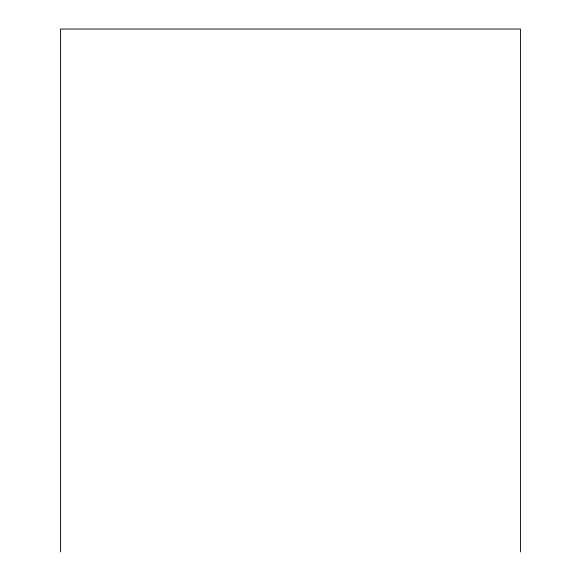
<?xml version="1.0" encoding="UTF-8"?>
<svg xmlns="http://www.w3.org/2000/svg" width="581" height="581" viewBox="0 0 581 581"><rect width="100%" height="100%" fill="white"/><g stroke="black" fill="none" stroke-linecap="round" stroke-linejoin="round"><path stroke-width="0.87" d="M520.423 551.95L520.423 29.05L60.577 29.05L60.577 551.95"/></g></svg>
